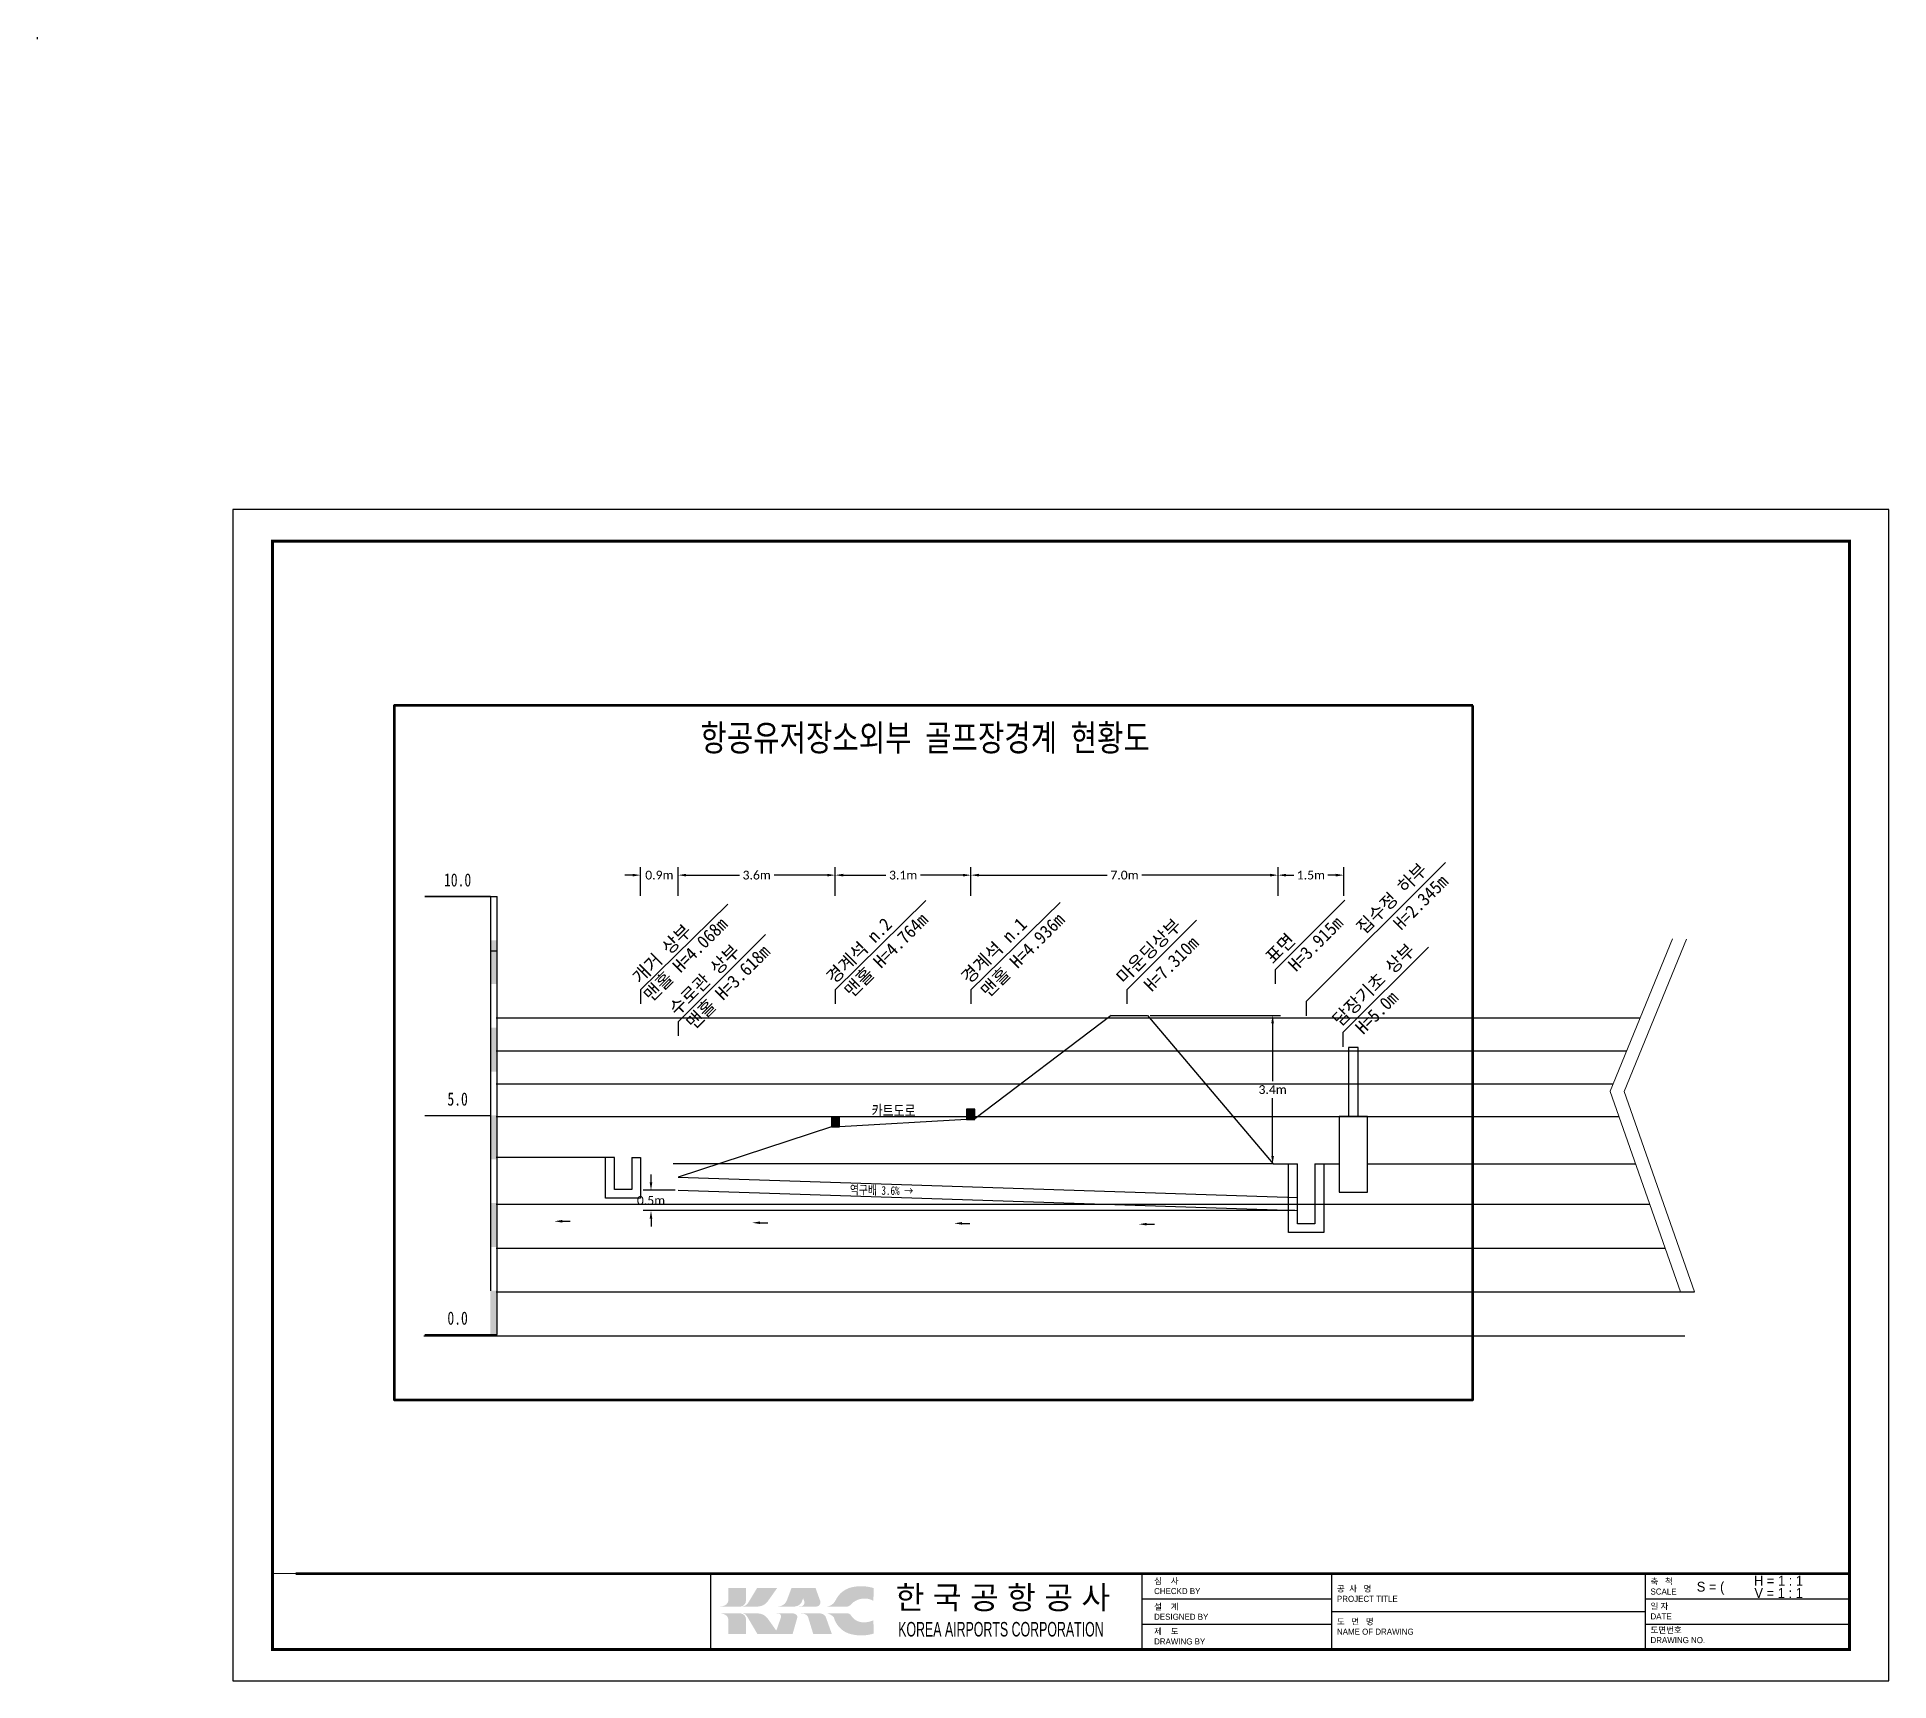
# Model space of a CAD drawing. Header units: inches. Extents: x 9.7 to 52, y 0.5 to 38.1.
import ezdxf
from ezdxf.enums import TextEntityAlignment as Align

# ---------------------------------------------------------------- set-up
doc = ezdxf.new("R2010")
doc.units = ezdxf.units.IN
doc.header["$MEASUREMENT"] = 0
doc.linetypes.add('XREF1$0$HIDDEN2', pattern=[0.1875, 0.125, -0.0625])
for name, color, linetype in [('6구역', 8, 'Continuous'), ('BORD', 7, 'Continuous'), ('FINC', 7, 'Continuous'), ('FORM', 7, 'Continuous'), ('GL', 1, 'Continuous'), ('MH', 5, 'Continuous'), ('PIPE', 2, 'Continuous'), ('PipeTools', 7, 'Continuous'), ('TEXT', 7, 'Continuous'), ('XREF1$0$토목WALL', 8, 'XREF1$0$HIDDEN2')]:
    doc.layers.add(name, color=color, linetype=linetype)
doc.styles.add('HY울릉도M', font='')
doc.styles.add('KOREA', font='', dxfattribs={"width": 0.65})
doc.styles.add('PipeTools', font='', dxfattribs={"height": 1500})
doc.styles.get("Standard").update_dxf_attribs({"font": 'calibri.ttf'})
doc.styles.get('HY울릉도M').set_extended_font_data('HY울릉도M')
doc.styles.get('KOREA').set_extended_font_data('BatangChe')
doc.styles.get('PipeTools').set_extended_font_data('DotumChe')
doc.dimstyles.get("Standard").update_dxf_attribs({"dimtxt": 0.18, "dimasz": 0.18, "dimexe": 0.18, "dimexo": 0.0625, "dimgap": 0.09, "dimtad": 0, "dimtih": 1, "dimtoh": 1, "dimdec": 1, "dimzin": 0, "dimdsep": 46, "dimtxsty": 'Standard', "dimcen": 0.09, "dimadec": 0, "dimazin": 0, "dimtfac": 1, "dimtdec": 1, "dimtofl": 0, "dimtmove": 0, "dimatfit": 3, "dimfxl": 1, "dimtolj": 1, "dimtzin": 0, "dimarcsym": 0})

# ---------------------------------------------------------------- blocks, each defined once
blk = doc.blocks.new('공사로고')
at = {"layer": 'TEXT'}
h = blk.add_hatch(color=14, dxfattribs=at)
h.paths.add_polyline_path([(4.62, 12), (0, 12), (0, 8.7, -0.24631), (-0.9, 7.5, -0.109772), (-2.2, 7.2), (3.3, 7.2, 0.352039), (4.62, 8.7)])
h.paths.add_polyline_path([(5.31, 8.36, -0.259126), (3.6, 7.2), (7.8, 7.2, 0.209957), (10.2, 8.4), (12.75, 12), (7.5, 12)])
h.paths.add_polyline_path([(4.62, 3.9, 0.352039), (3.3, 5.4), (-2.2, 5.4, -0.109772), (-0.9, 5.1, -0.24631), (0, 3.9), (0, 0), (4.62, 0)])
h.paths.add_polyline_path([(7.62, 0), (16.8, 0), (18, 4.2, 0.196263), (17.96, 4.81, 0.261941), (16.8, 5.4), (12.3, 5.4), (13.2, 5.34, -0.475422), (13.74, 4.32), (12.54, 0.9), (10.2, 4.2, 0.209957), (7.8, 5.4), (3.63, 5.4, -0.236068), (4.8, 4.8)])
h.paths.add_polyline_path([(19.53, 9.36), (19.8, 8.7, -0.469816), (19.2, 7.28), (18.45, 7.2), (23.1, 7.2, 0.478671), (24, 8.69), (22.8, 12), (16.5, 12), (15.33, 8.89, -0.313168), (12.99, 7.2), (17.4, 7.2, 0.332917), (19.37, 8.87)])
h.paths.add_polyline_path([(27.06, 0), (25.43, 4.55, 0.279204), (23.7, 5.4), (18.66, 5.4), (19.5, 5.34, -0.263705), (20.82, 4.5), (22.2, 0)])
h.paths.add_polyline_path([(27.96, 8.7, -0.270724), (25.31, 7.14), (30.59, 7.14, 0.238057), (32.1, 7.8, -0.341866), (37.89, 8.7), (38.01, 12, 0.116469), (33.02, 12.37, 0.265507)])
h.paths.add_polyline_path([(32.1, 4.8, 0.281236), (30.9, 5.46), (25.29, 5.46, -0.217386), (27.58, 4.35, 0.248079), (31.46, 0.16, 0.157914), (38.01, 0.15), (37.89, 3.6, -0.096404), (35.56, 3.07, -0.272072)])
blk = doc.blocks.new('*D16')
at = {"color": 0, "lineweight": -2, "transparency": 16777216}
for p, q in [((38.018, 18.455), (38.018, 19.109)), ((39.518, 18.455), (39.518, 19.109)), ((38.198, 18.929), (38.377, 18.929)), ((39.338, 18.929), (39.158, 18.929))]:
    blk.add_line(p, q, dxfattribs=at)
at = {"color": 0, "transparency": 16777216}
for points in [[(38.198, 18.959), (38.198, 18.899), (38.018, 18.929)], [(39.338, 18.959), (39.338, 18.899), (39.518, 18.929)]]:
    blk.add_solid(points, dxfattribs=at)
at = {"layer": 'Defpoints', "color": 0, "transparency": 16777216}
for p in [(38.018, 18.929), (38.018, 18.392), (39.518, 18.392)]:
    blk.add_point(p, dxfattribs=at)
at = {"color": 0, "transparency": 16777216, "insert": (38.768, 18.929), "char_height": 0.2, "attachment_point": 5}
blk.add_mtext('\\A1;1.5m', dxfattribs=at)
blk = doc.blocks.new('*D17')
at = {"color": 0, "lineweight": -2, "transparency": 16777216}
for p, q in [((31.01, 18.455), (31.01, 19.109)), ((38.018, 18.455), (38.018, 19.109)), ((31.19, 18.929), (34.118, 18.929)), ((37.838, 18.929), (34.91, 18.929))]:
    blk.add_line(p, q, dxfattribs=at)
at = {"color": 0, "transparency": 16777216}
for points in [[(31.19, 18.959), (31.19, 18.899), (31.01, 18.929)], [(37.838, 18.959), (37.838, 18.899), (38.018, 18.929)]]:
    blk.add_solid(points, dxfattribs=at)
at = {"layer": 'Defpoints', "color": 0, "transparency": 16777216}
for p in [(31.01, 18.929), (31.01, 18.392), (38.018, 18.392)]:
    blk.add_point(p, dxfattribs=at)
at = {"color": 0, "transparency": 16777216, "insert": (34.514, 18.929), "char_height": 0.2, "attachment_point": 5}
blk.add_mtext('\\A1;7.0m', dxfattribs=at)
blk = doc.blocks.new('*D18')
at = {"color": 0, "lineweight": -2, "transparency": 16777216}
for p, q in [((27.913, 18.455), (27.913, 19.109)), ((31.01, 18.455), (31.01, 19.109)), ((28.093, 18.929), (29.065, 18.929)), ((30.83, 18.929), (29.857, 18.929))]:
    blk.add_line(p, q, dxfattribs=at)
at = {"color": 0, "transparency": 16777216}
for points in [[(28.093, 18.959), (28.093, 18.899), (27.913, 18.929)], [(30.83, 18.959), (30.83, 18.899), (31.01, 18.929)]]:
    blk.add_solid(points, dxfattribs=at)
at = {"layer": 'Defpoints', "color": 0, "transparency": 16777216}
for p in [(27.913, 18.929), (27.913, 18.392), (31.01, 18.392)]:
    blk.add_point(p, dxfattribs=at)
at = {"color": 0, "transparency": 16777216, "insert": (29.461, 18.929), "char_height": 0.2, "attachment_point": 5}
blk.add_mtext('\\A1;3.1m', dxfattribs=at)
blk = doc.blocks.new('*D19')
at = {"color": 0, "lineweight": -2, "transparency": 16777216}
for p, q in [((24.323, 18.455), (24.323, 19.109)), ((27.913, 18.455), (27.913, 19.109)), ((24.503, 18.929), (25.722, 18.929)), ((27.733, 18.929), (26.514, 18.929))]:
    blk.add_line(p, q, dxfattribs=at)
at = {"color": 0, "transparency": 16777216}
for points in [[(24.503, 18.959), (24.503, 18.899), (24.323, 18.929)], [(27.733, 18.959), (27.733, 18.899), (27.913, 18.929)]]:
    blk.add_solid(points, dxfattribs=at)
at = {"layer": 'Defpoints', "color": 0, "transparency": 16777216}
for p in [(24.323, 18.929), (24.323, 18.392), (27.913, 18.392)]:
    blk.add_point(p, dxfattribs=at)
at = {"color": 0, "transparency": 16777216, "insert": (26.118, 18.929), "char_height": 0.2, "attachment_point": 5}
blk.add_mtext('\\A1;3.6m', dxfattribs=at)
blk = doc.blocks.new('*D20')
at = {"color": 0, "lineweight": -2, "transparency": 16777216}
for p, q in [((23.469, 18.455), (23.469, 19.109)), ((24.323, 18.455), (24.323, 19.109)), ((23.289, 18.929), (23.109, 18.929)), ((24.503, 18.929), (24.683, 18.929))]:
    blk.add_line(p, q, dxfattribs=at)
at = {"color": 0, "transparency": 16777216}
for points in [[(23.289, 18.959), (23.289, 18.899), (23.469, 18.929)], [(24.503, 18.959), (24.503, 18.899), (24.323, 18.929)]]:
    blk.add_solid(points, dxfattribs=at)
at = {"layer": 'Defpoints', "color": 0, "transparency": 16777216}
for p in [(23.469, 18.929), (23.469, 18.392), (24.323, 18.392)]:
    blk.add_point(p, dxfattribs=at)
at = {"color": 0, "transparency": 16777216, "insert": (23.896, 18.929), "char_height": 0.2, "attachment_point": 5}
blk.add_mtext('\\A1;0.9m', dxfattribs=at)
blk = doc.blocks.new('*D21')
at = {"color": 0, "lineweight": -2, "transparency": 16777216}
for p, q in [((35.101, 15.729), (38.075, 15.729)), ((37.895, 15.549), (37.895, 14.226)), ((37.895, 12.519), (37.895, 13.841)), ((37.849, 12.339), (37.715, 12.339))]:
    blk.add_line(p, q, dxfattribs=at)
at = {"color": 0, "transparency": 16777216}
for points in [[(37.865, 15.549), (37.925, 15.549), (37.895, 15.729)], [(37.865, 12.519), (37.925, 12.519), (37.895, 12.339)]]:
    blk.add_solid(points, dxfattribs=at)
at = {"layer": 'Defpoints', "color": 0, "transparency": 16777216}
for p in [(35.038, 15.729), (37.895, 12.339), (37.911, 12.339)]:
    blk.add_point(p, dxfattribs=at)
at = {"color": 0, "transparency": 16777216, "insert": (37.895, 14.034), "char_height": 0.2, "attachment_point": 5}
blk.add_mtext('\\A1;3.4m', dxfattribs=at)
blk = doc.blocks.new('*D22')
at = {"color": 0, "lineweight": -2, "transparency": 16777216}
for p, q in [((23.706, 11.917), (23.706, 12.097)), ((24.26, 11.737), (23.526, 11.737)), ((38.399, 11.273), (23.526, 11.273)), ((23.706, 11.093), (23.706, 10.913))]:
    blk.add_line(p, q, dxfattribs=at)
at = {"color": 0, "transparency": 16777216}
for points in [[(23.676, 11.917), (23.736, 11.917), (23.706, 11.737)], [(23.676, 11.093), (23.736, 11.093), (23.706, 11.273)]]:
    blk.add_solid(points, dxfattribs=at)
at = {"layer": 'Defpoints', "color": 0, "transparency": 16777216}
for p in [(23.706, 11.737), (24.323, 11.737), (38.461, 11.273)]:
    blk.add_point(p, dxfattribs=at)
at = {"color": 0, "transparency": 16777216, "insert": (23.706, 11.505), "char_height": 0.2, "attachment_point": 5}
blk.add_mtext('\\A1;0.5m', dxfattribs=at)

msp = doc.modelspace()

# ---------------------------------------------------------------- linework, layer by layer
for p, q in [((20.041, 18.445), (18.541, 18.445)), ((20.041, 18.445), (20.191, 18.445)), ((45.798, 13.419), (45.798, 13.419)), ((20.191, 8.445), (20.191, 12.513)), ((20.191, 8.445), (20.191, 12.513)), ((20.191, 8.445), (20.191, 12.513)), ((37.895, 12.339), (24.213, 12.339)), ((20.191, 8.445), (20.191, 12.063)), ((21.68, 11.03), (21.86, 11.03)), ((26.193, 10.996), (26.373, 10.996)), ((38.461, 10.973), (38.461, 11.273)), ((30.806, 10.982), (30.986, 10.982)), ((35.022, 10.963), (35.202, 10.963)), ((18.523, 8.419), (47.304, 8.419)), ((25.064, 3.007), (25.064, 1.26)), ((34.907, 2.99), (34.907, 1.26)), ((39.242, 2.99), (39.242, 1.26)), ((46.399, 2.99), (46.399, 1.26)), ((51.064, 2.99), (51.064, 1.26)), ((34.907, 2.413), (39.242, 2.413)), ((39.242, 2.125), (46.399, 2.125)), ((46.399, 2.413), (51.064, 2.413)), ((34.907, 1.837), (39.242, 1.837)), ((46.399, 1.837), (51.064, 1.837))]:
    msp.add_line(p, q)
at = {"color": 1}
for p, q in [((37.95, 16.767), (37.95, 16.446)), ((23.469, 16.309), (23.469, 15.989)), ((27.913, 16.309), (27.913, 15.989)), ((31.01, 16.309), (31.01, 15.989)), ((34.57, 16.309), (34.57, 15.989)), ((38.661, 16.043), (38.661, 15.722)), ((24.323, 15.581), (24.323, 15.26)), ((39.501, 15.335), (39.501, 15.014))]:
    msp.add_line(p, q, dxfattribs=at)
at = {"color": 253}
for p, q in [((20.173, 15.669), (46.283, 15.669)), ((20.173, 14.919), (45.976, 14.919)), ((20.173, 14.169), (45.668, 14.169)), ((20.172, 13.419), (45.798, 13.419)), ((20.173, 11.419), (46.499, 11.419)), ((20.172, 10.419), (46.849, 10.419)), ((20.172, 9.419), (47.522, 9.419))]:
    msp.add_line(p, q, dxfattribs=at)
at = {"color": 5}
for p, q in [((34.213, 15.729), (31.1, 13.366)), ((34.213, 15.729), (35.038, 15.729)), ((35.038, 15.729), (37.911, 12.339)), ((27.823, 13.183), (24.323, 12.037)), ((27.823, 13.183), (27.913, 13.183)), ((30.911, 13.355), (28.011, 13.183)), ((31.1, 13.355), (31.01, 13.355)), ((22.669, 12.487), (20.173, 12.487)), ((22.669, 11.555), (22.669, 12.487)), ((22.869, 12.487), (22.669, 12.487)), ((22.869, 11.755), (22.869, 12.487)), ((23.269, 12.487), (23.269, 11.755)), ((23.269, 12.487), (23.469, 12.487)), ((23.469, 12.487), (23.469, 11.555)), ((37.911, 12.339), (38.461, 12.339)), ((38.261, 10.773), (38.261, 12.339)), ((38.461, 10.973), (38.461, 12.339)), ((38.861, 12.339), (39.411, 12.339)), ((38.861, 12.339), (38.861, 10.973)), ((39.061, 12.339), (39.061, 10.773)), ((40.061, 12.339), (46.177, 12.339)), ((23.069, 11.555), (22.669, 11.555)), ((23.069, 11.755), (22.869, 11.755)), ((23.269, 11.755), (23.069, 11.755)), ((23.469, 11.555), (23.069, 11.555)), ((38.661, 10.773), (38.261, 10.773)), ((38.661, 10.973), (38.461, 10.973)), ((38.861, 10.973), (38.661, 10.973)), ((39.061, 10.773), (38.661, 10.773))]:
    msp.add_line(p, q, dxfattribs=at)
at = {"lineweight": 50}
msp.add_lwpolyline([(42.463, 22.802), (17.842, 22.802), (17.842, 6.953), (42.463, 6.953)], close=True, dxfattribs=at)
at = {"color": 5}
for points in [[(30.911, 13.355), (31.1, 13.355), (31.1, 13.588), (30.911, 13.588)], [(30.911, 13.355), (31.1, 13.355), (31.1, 13.588), (30.911, 13.588)], [(27.823, 13.183), (28.011, 13.183), (28.011, 13.416), (27.823, 13.416)]]:
    msp.add_lwpolyline(points, close=True, dxfattribs=at)
at = {"const_width": 0.0618}
msp.add_lwpolyline([(15.592, 2.99), (51.064, 2.99)], dxfattribs=at)
for points in [[(21.68, 11.06), (21.68, 11), (21.5, 11.03)], [(26.193, 11.026), (26.193, 10.966), (26.013, 10.996)], [(30.806, 11.012), (30.806, 10.952), (30.626, 10.982)], [(35.022, 10.993), (35.022, 10.933), (34.842, 10.963)]]:
    msp.add_solid(points)
at = {"layer": '6구역', "color": 18, "lineweight": 0, "true_color": 0x000000}
for p, q in [((45.598, 13.999), (47.023, 17.475)), ((45.918, 13.988), (47.344, 17.466)), ((47.206, 9.419), (45.599, 13.988)), ((47.522, 9.419), (45.918, 13.988)), ((30.841, 2.99), (15.064, 2.99))]:
    msp.add_line(p, q, dxfattribs=at)
at = {"layer": '6구역', "color": 5, "lineweight": 0}
msp.add_line((23.469, 12.487), (23.469, 11.621), dxfattribs=at)
at = {"layer": 'FINC'}
for points in [[(20.191, 16.445), (20.041, 16.445), (20.191, 17.445), (20.041, 17.445)], [(20.191, 14.445), (20.041, 14.445), (20.191, 15.445), (20.041, 15.445)], [(31.1, 13.355), (30.911, 13.355), (31.1, 13.588), (30.911, 13.588)], [(20.191, 12.445), (20.041, 12.445), (20.191, 13.445), (20.041, 13.445)], [(28.011, 13.183), (27.823, 13.183), (28.011, 13.416), (27.823, 13.416)], [(20.191, 10.445), (20.041, 10.445), (20.191, 11.445), (20.041, 11.445)], [(20.191, 8.445), (20.041, 8.445), (20.191, 9.445), (20.041, 9.445)]]:
    msp.add_solid(points, dxfattribs=at)
at = {"layer": 'FORM'}
msp.add_line((48.049, 1.26), (51.064, 1.26), dxfattribs=at)
at = {"layer": 'FORM', "color": 1}
msp.add_lwpolyline([(14.164, 0.54), (51.964, 0.54), (51.964, 27.27), (14.164, 27.27)], close=True, dxfattribs=at)
at = {"layer": 'FORM', "const_width": 0.0675}
msp.add_lwpolyline([(15.064, 1.26), (51.064, 1.26), (51.064, 26.55), (15.064, 26.55)], close=True, dxfattribs=at)
at = {"layer": 'GL', "ltscale": 3}
for p, q in [((38.661, 16.043), (41.844, 19.217)), ((23.469, 16.309), (25.456, 18.269)), ((27.913, 16.309), (29.981, 18.353)), ((31.01, 16.309), (33.048, 18.303)), ((37.95, 16.767), (39.541, 18.358)), ((34.57, 16.309), (36.161, 17.9)), ((24.323, 15.581), (26.32, 17.574)), ((39.501, 15.335), (41.454, 17.286))]:
    msp.add_line(p, q, dxfattribs=at)
at = {"layer": 'MH', "color": 5, "ltscale": 3, "elevation": -0.03}
msp.add_lwpolyline([(39.624, 14.994), (39.624, 14.881), (39.624, 13.419), (39.849, 13.419), (39.849, 14.881), (39.849, 14.994)], close=True, dxfattribs=at)
at = {"layer": 'MH', "color": 5, "ltscale": 3}
msp.add_lwpolyline([(39.411, 13.419), (39.411, 11.694), (40.061, 11.694), (40.061, 13.419)], close=True, dxfattribs=at)
at = {"layer": 'PIPE', "color": 5, "ltscale": 3}
for p, q in [((24.323, 12.037), (38.461, 11.573)), ((24.323, 11.737), (38.461, 11.273))]:
    msp.add_line(p, q, dxfattribs=at)
at = {"layer": 'PipeTools', "ltscale": 3}
for p, q in [((18.541, 18.445), (20.041, 18.445)), ((20.041, 18.445), (20.041, 9.445)), ((20.191, 9.445), (20.191, 18.445)), ((20.191, 17.195), (20.041, 17.195)), ((18.541, 13.445), (20.041, 13.445)), ((18.541, 8.445), (20.191, 8.445)), ((18.541, 8.445), (20.041, 8.445))]:
    msp.add_line(p, q, dxfattribs=at)
at = {"layer": 'XREF1$0$토목WALL', "linetype": 'Continuous'}
msp.add_line((9.694, 38.055, -2.139), (9.691, 38.004, -2.139), dxfattribs=at)

# ---------------------------------------------------------------- block references
at = {"xscale": 0.0873908164873744, "yscale": 0.0873908164873744, "zscale": 0.0873908164873744}
msp.add_blockref('공사로고', (25.47, 1.609), dxfattribs=at)

# ---------------------------------------------------------------- texts
at = {"insert": (29.288, 2.706), "char_height": 0.52434, "attachment_point": 1}
msp.add_mtext('{\\fHY견고딕|b0|i0|c129|p18;한 국 공 항 공 사}', dxfattribs=at)
at = {"char_height": 0.13844, "attachment_point": 1}
for s, insert, width in [('\\f굴림|b0|i0|c129|p50;심    사\\PCHECKD BY', (35.19, 2.891), 1.73054), ('\\f굴림|b0|i0|c129|p50;공  사   명\\PPROJECT TITLE', (39.364, 2.714), 1.73054), ('\\f굴림|b0|i0|c129|p50;축   척\\PSCALE', (46.521, 2.88), 1.73054), ('\\f굴림|b0|i0|c129|p50;설    계\\PDESIGNED BY', (35.19, 2.304), 1.73054), ('\\f굴림|b0|i0|c129|p50;일 자\\PDATE', (46.521, 2.314), 1.73054), ('\\f굴림|b0|i0|c129|p50;제    도\\PDRAWING BY', (35.19, 1.741), 1.73054), ('\\f굴림|b0|i0|c129|p50;도   면   명\\PNAME OF DRAWING', (39.364, 1.964), 2.47475), ('\\f굴림|b0|i0|c129|p50;도면번호\\PDRAWING NO.', (46.521, 1.772), 1.73054)]:
    msp.add_mtext(s, dxfattribs=dict(at, insert=insert, width=width))
at = {"insert": (29.348, 1.886), "char_height": 0.33209, "attachment_point": 1, "style": 'KOREA'}
msp.add_mtext('{\\fHY견고딕|b0|i0|c129|p18;KOREA AIRPORTS CORPORATION}', dxfattribs=at)
at = {"layer": 'BORD', "extrusion": (-0.004094, 1e-16, 0.999992), "style": 'HY울릉도M'}
for s, p in [('S = (', (48.206, 2.578, -0.092)), ('V = 1 : 1', (49.997, 2.433, -0.182)), ('H = 1 : 1', (50.003, 2.716, -0.182))]:
    msp.add_text(s, height=0.225, rotation=0, dxfattribs=at).set_placement(p, align=Align.RIGHT)
at = {"layer": 'TEXT', "ltscale": 3, "style": 'PipeTools', "width": 0.8}
for s, height, p in [('항공유저장소외부 골프장경계 현황도 ', 0.6, (30.118, 22.063)), ('카트도로', 0.25, (29.244, 13.555))]:
    msp.add_text(s, height=height, dxfattribs=at).set_placement(p, align=Align.MIDDLE_CENTER)
at = {"layer": 'TEXT', "ltscale": 3, "style": 'PipeTools'}
for s, p in [('집수정 하부', (39.877, 17.664)), ('  H=2.345m', (40.45, 17.489)), ('개거 상부', (23.35, 16.534)), (' 맨홀 H=4.068m', (23.469, 15.983)), ('경계석 n.2', (27.777, 16.534)), (' 맨홀 H=4.764m', (28.048, 16.084)), ('경계석 n.1', (30.858, 16.534)), (' 맨홀 H=4.936m', (31.163, 16.084)), ('마운딩상부', (34.401, 16.534)), ('  H=3.915m', (38.052, 16.542)), ('수로관 상부', (24.187, 15.806)), ('  H=7.310m', (34.757, 16.084)), ('표면', (37.797, 16.992)), ('담장기초 상부', (39.331, 15.56)), (' 맨홀 H=3.618m', (24.441, 15.356)), ('  H=5.0m', (39.585, 15.11))]:
    msp.add_text(s, height=0.3, rotation=45, dxfattribs=at).set_placement(p, align=Align.MIDDLE_LEFT)
at = {"layer": 'TEXT', "ltscale": 2, "style": 'PipeTools', "width": 0.8}
for s, p in [('10.0', (19.291, 18.82)), ('5.0', (19.291, 13.82)), ('0.0', (19.291, 8.82))]:
    msp.add_text(s, height=0.3, dxfattribs=at).set_placement(p, align=Align.MIDDLE_CENTER)
at = {"layer": 'TEXT', "ltscale": 3, "style": 'PipeTools', "width": 0.8}
msp.add_text('역구배 3.6%%% →', height=0.2, rotation=358.9023, dxfattribs=at).set_placement((28.968, 11.735), align=Align.MIDDLE_CENTER)

# ---------------------------------------------------------------- dimensions: what is measured, and where the dimension line sits
at = {"color": 1}
for base, p1, p2, picture, middle in [((23.469, 18.929), (24.323, 18.392), (23.469, 18.392), '*D20', (23.896, 18.929)), ((24.323, 18.929), (27.913, 18.392), (24.323, 18.392), '*D19', (26.118, 18.929)), ((27.913, 18.929), (31.01, 18.392), (27.913, 18.392), '*D18', (29.461, 18.929)), ((31.01, 18.929), (38.018, 18.392), (31.01, 18.392), '*D17', (34.514, 18.929)), ((38.018, 18.929), (39.518, 18.392), (38.018, 18.392), '*D16', (38.768, 18.929))]:
    dim = msp.add_linear_dim(base=base, p1=p1, p2=p2, dimstyle='Standard', override={"dimtxt": 0.2, "dimpost": 'm'}, dxfattribs=at)
    dim.commit()
    dim.dimension.update_dxf_attribs({"geometry": picture, "text_midpoint": middle})
for base, p1, p2, picture, middle in [((37.895, 12.339), (35.038, 15.729), (37.911, 12.339), '*D21', (37.895, 14.034)), ((23.706, 11.737), (38.461, 11.273), (24.323, 11.737), '*D22', (23.706, 11.505))]:
    dim = msp.add_linear_dim(base=base, p1=p1, p2=p2, angle=90, dimstyle='Standard', override={"dimtxt": 0.2, "dimpost": 'm'}, dxfattribs=at)
    dim.commit()
    dim.dimension.update_dxf_attribs({"geometry": picture, "text_midpoint": middle})

doc.saveas('drawing.dxf')
